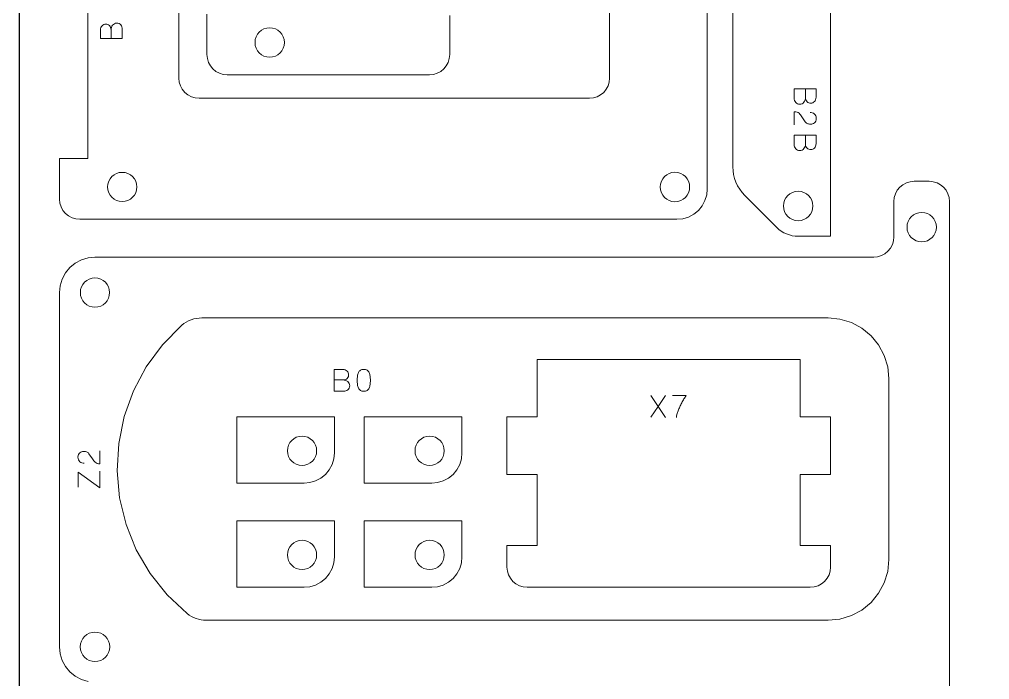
# Model space of a CAD drawing. Header units: centimetres. Extents: x 576.4 to 636.4, y 140.5 to 200.5.
# Drawn here: x 576.39 to 591.58, y 171.95 to 182.27 of the extents above; entities that cross this region are included whole.
import ezdxf

# ---------------------------------------------------------------- set-up
doc = ezdxf.new("R2010")
doc.units = ezdxf.units.CM
doc.layers.add('CORTE', color=1, linetype='Continuous')
doc.layers.add('MARCO', color=2, linetype='Continuous')

msp = doc.modelspace()

# ---------------------------------------------------------------- linework, layer by layer
at = {"layer": 'CORTE', "lineweight": 0}
for points in [[(587.163, 189.975), (587.163, 179.619), (587.155, 179.527), (587.127, 179.438), (587.084, 179.356), (587.024, 179.284), (586.952, 179.224), (586.87, 179.181), (586.781, 179.154), (586.689, 179.145), (577.34, 179.145), (577.278, 179.151), (577.219, 179.169), (577.164, 179.198), (577.116, 179.237), (577.077, 179.285), (577.048, 179.34), (577.03, 179.399), (577.024, 179.461), (577.024, 180.095), (577.467, 180.095), (577.467, 184.369)], [(578.891, 189.66), (578.891, 181.355), (578.897, 181.293), (578.915, 181.234), (578.945, 181.179), (578.984, 181.131), (579.032, 181.092), (579.087, 181.062), (579.146, 181.044), (579.208, 181.038), (585.318, 181.038), (585.38, 181.044), (585.439, 181.062), (585.494, 181.092), (585.542, 181.131), (585.581, 181.179), (585.61, 181.234), (585.628, 181.293), (585.634, 181.355), (585.634, 189.66)], [(589.093, 184.738), (589.093, 178.88), (588.586, 178.88), (588.54, 178.882), (588.494, 178.888), (588.449, 178.9), (588.404, 178.916), (588.363, 178.936), (588.322, 178.959), (588.285, 178.987), (588.25, 179.019), (587.749, 179.52), (587.707, 179.566), (587.671, 179.616), (587.638, 179.669), (587.612, 179.725), (587.591, 179.784), (587.576, 179.844), (587.567, 179.905), (587.564, 179.967), (587.564, 185.055)], [(583.131, 182.331), (583.131, 181.721), (583.125, 181.659), (583.106, 181.6), (583.077, 181.545), (583.038, 181.497), (582.99, 181.458), (582.935, 181.429), (582.876, 181.41), (582.814, 181.405), (579.648, 181.405), (579.586, 181.41), (579.526, 181.429), (579.472, 181.458), (579.424, 181.497), (579.385, 181.545), (579.355, 181.6), (579.337, 181.659), (579.331, 181.721), (579.331, 182.354)], [(588.524, 180.829), (588.524, 180.625), (588.524, 180.829)], [(590.955, 171.033), (590.955, 179.424), (590.949, 179.485), (590.931, 179.545), (590.902, 179.6), (590.862, 179.648), (590.814, 179.687), (590.76, 179.716), (590.7, 179.734), (590.638, 179.741), (590.401, 179.741), (590.339, 179.734), (590.28, 179.716), (590.225, 179.687), (590.177, 179.648), (590.138, 179.6), (590.108, 179.545), (590.091, 179.485), (590.084, 179.424), (590.084, 178.87), (590.078, 178.808), (590.06, 178.749), (590.031, 178.694), (589.992, 178.646), (589.944, 178.606), (589.889, 178.577), (589.83, 178.559), (589.768, 178.553), (577.578, 178.553), (577.47, 178.543), (577.366, 178.511), (577.27, 178.459), (577.186, 178.391), (577.117, 178.307), (577.066, 178.211), (577.034, 178.107), (577.024, 177.999), (577.024, 172.458), (577.034, 172.35), (577.066, 172.246), (577.117, 172.15), (577.186, 172.066), (577.27, 171.997), (577.366, 171.946), (577.47, 171.915)], [(581.454, 176.632), (581.323, 176.632), (581.454, 176.632)], [(586.833, 176.389), (586.62, 176.389), (586.833, 176.389)], [(577.656, 175.319), (577.656, 175.523), (577.656, 175.319)]]:
    msp.add_lwpolyline(points, dxfattribs=at)
for points in [[(577.663, 182.103), (577.663, 181.971), (578.005, 181.971), (578.005, 182.117), (578.005, 181.971), (577.663, 181.971)], [(577.829, 181.971), (577.829, 182.102)], [(588.866, 181.056), (588.866, 181.188), (588.524, 181.188), (588.524, 181.042), (588.524, 181.188), (588.866, 181.188)], [(588.7, 181.188), (588.7, 181.057)], [(588.642, 180.749), (588.696, 180.668)], [(588.866, 180.329), (588.866, 180.462), (588.524, 180.462), (588.524, 180.316), (588.524, 180.462), (588.866, 180.462)], [(588.7, 180.462), (588.7, 180.33)], [(590.005, 173.823), (589.987, 173.638), (589.933, 173.459), (589.845, 173.295), (589.727, 173.151), (589.583, 173.033), (589.419, 172.946), (589.24, 172.891), (589.056, 172.873), (579.318, 172.873), (579.278, 172.875), (579.238, 172.88), (579.198, 172.889), (579.16, 172.9), (579.122, 172.915), (579.087, 172.933), (579.052, 172.954), (579.02, 172.978), (578.707, 173.27), (578.44, 173.604), (578.224, 173.974), (578.065, 174.371), (577.964, 174.787), (577.925, 175.213), (577.949, 175.641), (578.034, 176.06), (578.179, 176.463), (578.381, 176.84), (578.636, 177.184), (578.938, 177.487), (578.971, 177.513), (579.006, 177.537), (579.044, 177.556), (579.083, 177.573), (579.124, 177.587), (579.165, 177.595), (579.207, 177.601), (579.249, 177.603), (589.056, 177.603), (589.24, 177.585), (589.419, 177.531), (589.583, 177.443), (589.727, 177.325), (589.845, 177.181), (589.933, 177.017), (589.987, 176.839), (590.005, 176.653)], [(584.027, 175.151), (584.027, 176.056), (584.502, 176.056), (584.502, 176.951), (588.618, 176.951), (588.618, 176.056), (589.093, 176.056), (589.093, 175.151), (588.618, 175.151), (588.618, 174.041), (589.093, 174.041), (589.093, 173.705), (589.087, 173.644), (589.069, 173.584), (589.04, 173.53), (589, 173.482), (588.952, 173.442), (588.898, 173.413), (588.838, 173.395), (588.776, 173.389), (584.344, 173.389), (584.282, 173.395), (584.223, 173.413), (584.168, 173.442), (584.12, 173.482), (584.081, 173.53), (584.052, 173.584), (584.033, 173.644), (584.027, 173.705), (584.027, 174.041), (584.502, 174.041), (584.502, 175.151)], [(581.455, 176.798), (581.323, 176.798), (581.323, 176.455), (581.468, 176.455), (581.323, 176.455), (581.323, 176.798)], [(586.392, 176.219), (586.507, 176.047), (586.392, 176.219), (586.507, 176.389), (586.392, 176.219), (586.279, 176.389), (586.392, 176.219), (586.278, 176.049)], [(581.325, 176.056), (581.325, 175.493), (581.316, 175.4), (581.29, 175.311), (581.246, 175.228), (581.186, 175.156), (581.114, 175.098), (581.032, 175.054), (580.943, 175.027), (580.851, 175.017), (579.796, 175.017), (579.796, 176.056)], [(583.323, 176.056), (583.323, 175.492), (583.315, 175.399), (583.288, 175.311), (583.244, 175.228), (583.184, 175.156), (583.112, 175.097), (583.03, 175.053), (582.941, 175.026), (582.849, 175.017), (581.794, 175.017), (581.794, 176.056)], [(577.538, 175.398), (577.484, 175.479)], [(577.314, 175.189), (577.656, 174.944), (577.656, 175.204), (577.656, 174.944), (577.314, 175.189), (577.314, 174.954)], [(581.325, 174.427), (581.325, 173.864), (581.316, 173.771), (581.29, 173.682), (581.246, 173.6), (581.186, 173.528), (581.114, 173.469), (581.032, 173.425), (580.943, 173.398), (580.851, 173.389), (579.796, 173.389), (579.796, 174.427)], [(583.323, 174.427), (583.323, 173.864), (583.315, 173.771), (583.288, 173.682), (583.244, 173.6), (583.184, 173.528), (583.112, 173.469), (583.03, 173.425), (582.941, 173.398), (582.849, 173.389), (581.794, 173.389), (581.794, 174.427)]]:
    msp.add_lwpolyline(points, close=True, dxfattribs=at)
for points in [[(577.803, 182.176, 0.109488), (577.777, 182.193, 0.092716), (577.746, 182.197, 0.075782), (577.716, 182.191, 0.106881), (577.689, 182.173, -0.106881), (577.716, 182.191, -0.075782), (577.746, 182.197, -0.092716), (577.777, 182.193, -0.109488)], [(577.882, 182.205, 0.103959), (577.854, 182.182, -0.103959)], [(578.005, 182.117, 0.083176), (577.999, 182.155, 0.098853), (577.982, 182.185, 0.105122), (577.955, 182.206, -0.105122), (577.982, 182.185, -0.098853), (577.999, 182.155, -0.083176)], [(588.524, 181.042, 0.082829), (588.53, 181.004, 0.096183), (588.547, 180.974, 0.105217), (588.574, 180.953, -0.105217), (588.547, 180.974, -0.096183), (588.53, 181.004, -0.082829)], [(588.647, 180.954, 0.105581), (588.676, 180.977, -0.105581)], [(588.726, 180.983, 0.108468), (588.753, 180.966, 0.092694), (588.783, 180.962, 0.075782), (588.813, 180.968, 0.106881), (588.84, 180.986, -0.106881), (588.813, 180.968, -0.075782), (588.783, 180.962, -0.092694), (588.753, 180.966, -0.108468)], [(588.599, 180.804, -0.067005), (588.622, 180.779, -0.009335), (588.642, 180.749, 0.009335), (588.622, 180.779, 0.067005), (588.599, 180.804, 0.079498), (588.568, 180.821, -0.079498)], [(588.838, 180.794, 0.099206), (588.807, 180.811, 0.067674), (588.772, 180.815, -0.067674), (588.807, 180.811, -0.099206)], [(588.715, 180.649, 0.075192), (588.737, 180.639, 0.057831), (588.761, 180.635, 0.010364), (588.785, 180.635, -0.010364), (588.761, 180.635, -0.057831), (588.737, 180.639, -0.075192)], [(588.811, 180.639, 0.095191), (588.839, 180.654, -0.095191)], [(588.524, 180.316, 0.083474), (588.53, 180.278, 0.096034), (588.547, 180.247, 0.106194), (588.574, 180.227, -0.106194), (588.547, 180.247, -0.096034), (588.53, 180.278, -0.083474)], [(588.647, 180.228, 0.105473), (588.676, 180.251, -0.105473)], [(588.726, 180.257, 0.110626), (588.753, 180.24, 0.092694), (588.783, 180.235, 0.075747), (588.813, 180.242, 0.106881), (588.84, 180.259, -0.106881), (588.813, 180.242, -0.075747), (588.783, 180.235, -0.092694), (588.753, 180.24, -0.110626)], [(581.528, 176.657, 0.110361), (581.544, 176.684, 0.092694), (581.549, 176.714, 0.075616), (581.543, 176.745, 0.106397), (581.525, 176.771, -0.106397), (581.543, 176.745, -0.075616), (581.549, 176.714, -0.092694), (581.544, 176.684, -0.110361)], [(581.687, 176.693, 0.036025), (581.682, 176.626, 0.03607), (581.687, 176.56, -0.03607), (581.682, 176.626, -0.036025)], [(581.734, 176.784, 0.135235), (581.703, 176.747, -0.135235)], [(581.885, 176.56, 0.03607), (581.889, 176.626, 0.036025), (581.885, 176.693, -0.036025), (581.889, 176.626, -0.03607)], [(581.468, 176.455, 0.083176), (581.506, 176.461, 0.096687), (581.537, 176.478, 0.105445), (581.558, 176.505, -0.105445), (581.537, 176.478, -0.096687), (581.506, 176.461, -0.083176)], [(581.557, 176.579, 0.103129), (581.534, 176.607, -0.103129)], [(581.703, 176.505, 0.132601), (581.734, 176.469, -0.132601)], [(586.707, 176.149, -0.016635), (586.733, 176.211, -0.015265), (586.764, 176.275, -0.014304), (586.798, 176.336, -0.017669), (586.833, 176.389, 0.017669), (586.798, 176.336, 0.014304), (586.764, 176.275, 0.015265), (586.733, 176.211, 0.016635), (586.707, 176.149, 0.028943), (586.689, 176.093, -0.028943)], [(577.369, 175.508, 0.095398), (577.341, 175.494, -0.095398)], [(577.465, 175.499, 0.076597), (577.443, 175.509, 0.054362), (577.419, 175.512, 0.010338), (577.395, 175.513, -0.010338), (577.419, 175.512, -0.054362), (577.443, 175.509, -0.076597)], [(577.342, 175.353, 0.100321), (577.373, 175.337, 0.069948), (577.409, 175.332, -0.069948), (577.373, 175.337, -0.100321)], [(577.558, 175.369, -0.009335), (577.538, 175.398, 0.009335), (577.558, 175.369, 0.065404), (577.581, 175.344, -0.065404)]]:
    msp.add_lwpolyline(points, format="xyb", close=True, dxfattribs=at)
for centre, radius in [((580.313, 181.911), 0.23), ((578.005, 179.651), 0.229), ((586.657, 179.651), 0.23), ((588.586, 179.354), 0.23), ((590.52, 179.023), 0.23), ((577.578, 177.999), 0.229), ((580.819, 175.524), 0.229), ((582.817, 175.524), 0.229), ((580.819, 173.895), 0.229), ((582.817, 173.895), 0.229), ((577.578, 172.458), 0.23)]:
    msp.add_circle(centre, radius, dxfattribs=at)
for points in [[(577.67, 182.144), (577.665, 182.133), (577.663, 182.119), (577.663, 182.103)], [(577.663, 182.103), (577.663, 182.119), (577.665, 182.133), (577.67, 182.144)], [(577.689, 182.173), (577.681, 182.166), (577.675, 182.156), (577.67, 182.144)], [(577.67, 182.144), (577.675, 182.156), (577.681, 182.166), (577.689, 182.173)], [(577.822, 182.146), (577.817, 182.159), (577.811, 182.168), (577.803, 182.176)], [(577.803, 182.176), (577.811, 182.168), (577.817, 182.159), (577.822, 182.146)], [(577.829, 182.102), (577.829, 182.119), (577.826, 182.134), (577.822, 182.146)], [(577.822, 182.146), (577.826, 182.134), (577.829, 182.119), (577.829, 182.102)], [(577.835, 182.147), (577.831, 182.133), (577.829, 182.119), (577.829, 182.102)], [(577.829, 182.102), (577.829, 182.119), (577.831, 182.133), (577.835, 182.147)], [(577.854, 182.182), (577.846, 182.172), (577.839, 182.161), (577.835, 182.147)], [(577.835, 182.147), (577.839, 182.161), (577.846, 182.172), (577.854, 182.182)], [(577.919, 182.214), (577.905, 182.213), (577.893, 182.21), (577.882, 182.205)], [(577.882, 182.205), (577.893, 182.21), (577.905, 182.213), (577.919, 182.214)], [(577.955, 182.206), (577.944, 182.211), (577.932, 182.214), (577.919, 182.214)], [(577.919, 182.214), (577.932, 182.214), (577.944, 182.211), (577.955, 182.206)], [(588.694, 181.012), (588.698, 181.026), (588.7, 181.041), (588.7, 181.057)], [(588.7, 181.057), (588.7, 181.041), (588.698, 181.026), (588.694, 181.012)], [(588.7, 181.057), (588.7, 181.04), (588.703, 181.025), (588.707, 181.013)], [(588.707, 181.013), (588.703, 181.025), (588.7, 181.04), (588.7, 181.057)], [(588.859, 181.015), (588.864, 181.026), (588.866, 181.04), (588.866, 181.056)], [(588.866, 181.056), (588.866, 181.04), (588.864, 181.026), (588.859, 181.015)], [(588.574, 180.953), (588.585, 180.948), (588.597, 180.946), (588.61, 180.946)], [(588.61, 180.946), (588.597, 180.946), (588.585, 180.948), (588.574, 180.953)], [(588.61, 180.946), (588.624, 180.946), (588.636, 180.949), (588.647, 180.954)], [(588.647, 180.954), (588.636, 180.949), (588.624, 180.946), (588.61, 180.946)], [(588.676, 180.977), (588.683, 180.987), (588.69, 180.998), (588.694, 181.012)], [(588.694, 181.012), (588.69, 180.998), (588.683, 180.987), (588.676, 180.977)], [(588.707, 181.013), (588.712, 181.001), (588.718, 180.991), (588.726, 180.983)], [(588.726, 180.983), (588.718, 180.991), (588.712, 181.001), (588.707, 181.013)], [(588.84, 180.986), (588.848, 180.994), (588.854, 181.003), (588.859, 181.015)], [(588.859, 181.015), (588.854, 181.003), (588.848, 180.994), (588.84, 180.986)], [(588.524, 180.829), (588.541, 180.828), (588.556, 180.826), (588.568, 180.821)], [(588.568, 180.821), (588.556, 180.826), (588.541, 180.828), (588.524, 180.829)], [(588.861, 180.766), (588.855, 180.777), (588.848, 180.787), (588.838, 180.794)], [(588.838, 180.794), (588.848, 180.787), (588.855, 180.777), (588.861, 180.766)], [(588.869, 180.722), (588.869, 180.739), (588.866, 180.754), (588.861, 180.766)], [(588.861, 180.766), (588.866, 180.754), (588.869, 180.739), (588.869, 180.722)], [(588.696, 180.668), (588.702, 180.66), (588.708, 180.653), (588.715, 180.649)], [(588.715, 180.649), (588.708, 180.653), (588.702, 180.66), (588.696, 180.668)], [(588.785, 180.635), (588.793, 180.635), (588.802, 180.636), (588.811, 180.639)], [(588.811, 180.639), (588.802, 180.636), (588.793, 180.635), (588.785, 180.635)], [(588.839, 180.654), (588.847, 180.66), (588.855, 180.669), (588.861, 180.68)], [(588.861, 180.68), (588.855, 180.669), (588.847, 180.66), (588.839, 180.654)], [(588.861, 180.68), (588.866, 180.692), (588.869, 180.706), (588.869, 180.722)], [(588.869, 180.722), (588.869, 180.706), (588.866, 180.692), (588.861, 180.68)], [(588.676, 180.251), (588.683, 180.26), (588.69, 180.272), (588.694, 180.285)], [(588.694, 180.285), (588.69, 180.272), (588.683, 180.26), (588.676, 180.251)], [(588.694, 180.285), (588.698, 180.299), (588.7, 180.314), (588.7, 180.33)], [(588.7, 180.33), (588.7, 180.314), (588.698, 180.299), (588.694, 180.285)], [(588.7, 180.33), (588.7, 180.313), (588.703, 180.298), (588.707, 180.286)], [(588.707, 180.286), (588.703, 180.298), (588.7, 180.313), (588.7, 180.33)], [(588.707, 180.286), (588.712, 180.274), (588.718, 180.264), (588.726, 180.257)], [(588.726, 180.257), (588.718, 180.264), (588.712, 180.274), (588.707, 180.286)], [(588.84, 180.259), (588.848, 180.267), (588.854, 180.276), (588.859, 180.288)], [(588.859, 180.288), (588.854, 180.276), (588.848, 180.267), (588.84, 180.259)], [(588.859, 180.288), (588.864, 180.3), (588.866, 180.313), (588.866, 180.329)], [(588.866, 180.329), (588.866, 180.313), (588.864, 180.3), (588.859, 180.288)], [(588.574, 180.227), (588.585, 180.221), (588.597, 180.219), (588.61, 180.219)], [(588.61, 180.219), (588.597, 180.219), (588.585, 180.221), (588.574, 180.227)], [(588.61, 180.219), (588.624, 180.219), (588.636, 180.222), (588.647, 180.228)], [(588.647, 180.228), (588.636, 180.222), (588.624, 180.219), (588.61, 180.219)], [(581.496, 176.79), (581.485, 176.795), (581.471, 176.798), (581.455, 176.798)], [(581.455, 176.798), (581.471, 176.798), (581.485, 176.795), (581.496, 176.79)], [(581.525, 176.771), (581.517, 176.779), (581.508, 176.786), (581.496, 176.79)], [(581.496, 176.79), (581.508, 176.786), (581.517, 176.779), (581.525, 176.771)], [(581.734, 176.784), (581.748, 176.793), (581.765, 176.797), (581.786, 176.797)], [(581.734, 176.784), (581.748, 176.793), (581.765, 176.797), (581.786, 176.797)], [(581.786, 176.797), (581.807, 176.797), (581.824, 176.793), (581.837, 176.784)], [(581.786, 176.797), (581.807, 176.797), (581.824, 176.793), (581.837, 176.784)], [(581.454, 176.632), (581.471, 176.632), (581.486, 176.634), (581.498, 176.639)], [(581.498, 176.639), (581.486, 176.634), (581.471, 176.632), (581.454, 176.632)], [(581.498, 176.639), (581.51, 176.643), (581.52, 176.65), (581.528, 176.657)], [(581.528, 176.657), (581.52, 176.65), (581.51, 176.643), (581.498, 176.639)], [(581.687, 176.693), (581.69, 176.713), (581.695, 176.731), (581.703, 176.747)], [(581.687, 176.693), (581.69, 176.713), (581.695, 176.731), (581.703, 176.747)], [(581.837, 176.784), (581.851, 176.775), (581.861, 176.763), (581.869, 176.747)], [(581.837, 176.784), (581.851, 176.775), (581.861, 176.763), (581.869, 176.747)], [(581.869, 176.747), (581.876, 176.731), (581.882, 176.713), (581.885, 176.693)], [(581.869, 176.747), (581.876, 176.731), (581.882, 176.713), (581.885, 176.693)], [(581.499, 176.625), (581.485, 176.629), (581.47, 176.632), (581.454, 176.632)], [(581.454, 176.632), (581.47, 176.632), (581.485, 176.629), (581.499, 176.625)], [(581.534, 176.607), (581.524, 176.615), (581.512, 176.621), (581.499, 176.625)], [(581.499, 176.625), (581.512, 176.621), (581.524, 176.615), (581.534, 176.607)], [(581.565, 176.542), (581.565, 176.555), (581.562, 176.568), (581.557, 176.579)], [(581.557, 176.579), (581.562, 176.568), (581.565, 176.555), (581.565, 176.542)], [(581.558, 176.505), (581.563, 176.516), (581.565, 176.528), (581.565, 176.542)], [(581.565, 176.542), (581.565, 176.528), (581.563, 176.516), (581.558, 176.505)], [(581.703, 176.505), (581.695, 176.521), (581.69, 176.539), (581.687, 176.56)], [(581.703, 176.505), (581.695, 176.521), (581.69, 176.539), (581.687, 176.56)], [(581.869, 176.505), (581.861, 176.49), (581.851, 176.478), (581.837, 176.469)], [(581.869, 176.505), (581.861, 176.49), (581.851, 176.478), (581.837, 176.469)], [(581.885, 176.56), (581.882, 176.539), (581.876, 176.521), (581.869, 176.505)], [(581.885, 176.56), (581.882, 176.539), (581.876, 176.521), (581.869, 176.505)], [(581.786, 176.455), (581.765, 176.455), (581.748, 176.46), (581.734, 176.469)], [(581.786, 176.455), (581.765, 176.455), (581.748, 176.46), (581.734, 176.469)], [(581.837, 176.469), (581.824, 176.46), (581.807, 176.455), (581.786, 176.455)], [(581.837, 176.469), (581.824, 176.46), (581.807, 176.455), (581.786, 176.455)], [(586.682, 176.047), (586.682, 176.06), (586.684, 176.075), (586.689, 176.093)], [(586.689, 176.093), (586.684, 176.075), (586.682, 176.06), (586.682, 176.047)], [(577.32, 175.467), (577.314, 175.456), (577.311, 175.442), (577.311, 175.425)], [(577.311, 175.425), (577.311, 175.442), (577.314, 175.456), (577.32, 175.467)], [(577.311, 175.425), (577.311, 175.408), (577.314, 175.394), (577.319, 175.382)], [(577.319, 175.382), (577.314, 175.394), (577.311, 175.408), (577.311, 175.425)], [(577.341, 175.494), (577.333, 175.488), (577.325, 175.479), (577.32, 175.467)], [(577.32, 175.467), (577.325, 175.479), (577.333, 175.488), (577.341, 175.494)], [(577.395, 175.513), (577.387, 175.513), (577.379, 175.511), (577.369, 175.508)], [(577.369, 175.508), (577.379, 175.511), (577.387, 175.513), (577.395, 175.513)], [(577.484, 175.479), (577.478, 175.488), (577.472, 175.495), (577.465, 175.499)], [(577.465, 175.499), (577.472, 175.495), (577.478, 175.488), (577.484, 175.479)], [(577.319, 175.382), (577.325, 175.37), (577.333, 175.361), (577.342, 175.353)], [(577.342, 175.353), (577.333, 175.361), (577.325, 175.37), (577.319, 175.382)], [(577.612, 175.326), (577.6, 175.331), (577.59, 175.337), (577.581, 175.344)], [(577.581, 175.344), (577.59, 175.337), (577.6, 175.331), (577.612, 175.326)], [(577.656, 175.319), (577.639, 175.319), (577.624, 175.322), (577.612, 175.326)], [(577.612, 175.326), (577.624, 175.322), (577.639, 175.319), (577.656, 175.319)]]:
    msp.add_open_spline(points, degree=3, dxfattribs=at)
at = {"layer": 'MARCO'}
msp.add_lwpolyline([(576.395, 200.467), (636.395, 200.467), (636.395, 140.467), (576.395, 140.467)], close=True, dxfattribs=at)

doc.saveas('drawing.dxf')
